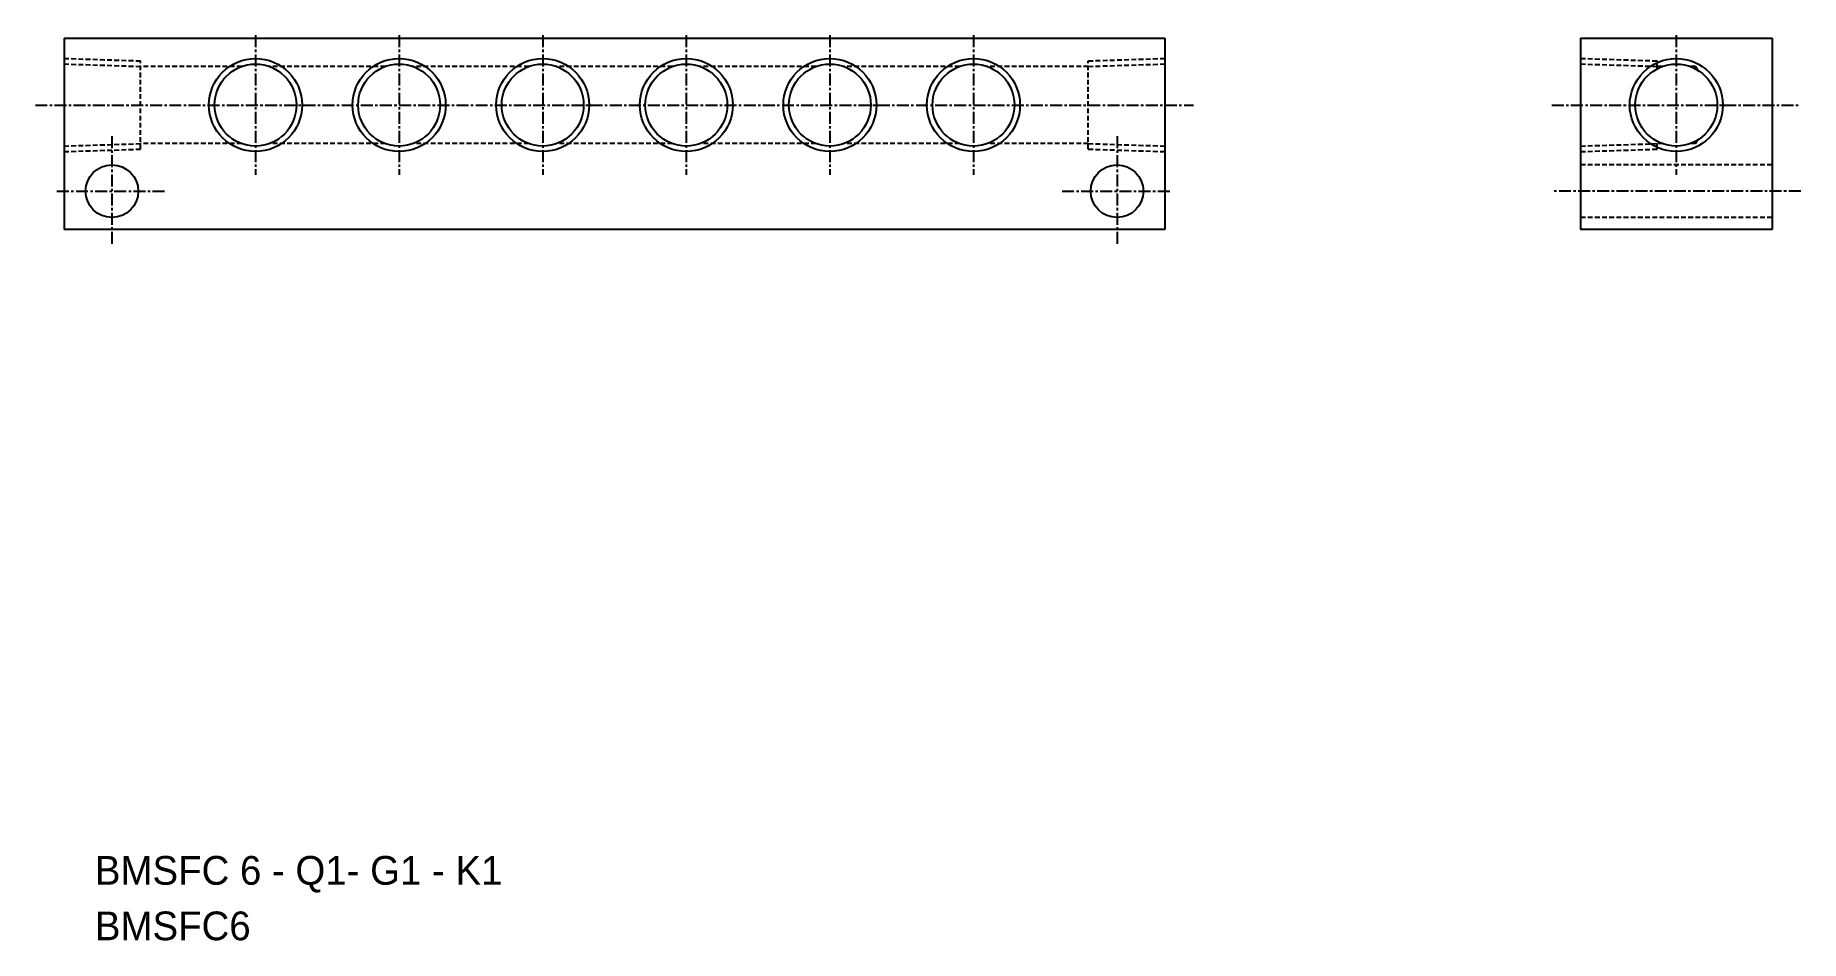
# Model space of a CAD drawing. Extents: x 532 to 717, y 716 to 811.
import ezdxf

# ---------------------------------------------------------------- set-up
doc = ezdxf.new("R2010")
doc.units = 0
doc.linetypes.add('CENTER', pattern=[2, 1.25, -0.25, 0.25, -0.25])
doc.linetypes.add('DASHED', pattern=[0.75, 0.5, -0.25])
doc.layers.get('0').update_dxf_attribs({"linetype": 'CONTINUOUS'})
doc.layers.add('CENTER', color=1, linetype='CENTER')

msp = doc.modelspace()

# ---------------------------------------------------------------- linework, layer by layer
at = {"color": 7, "linetype": 'CONTINUOUS'}
for p, q in [((535.44, 810.55), (650.44, 810.55)), ((535.44, 810.55), (535.44, 790.55)), ((650.44, 810.55), (650.44, 790.55)), ((693.86, 810.55), (693.86, 790.55)), ((693.86, 810.55), (713.86, 810.55)), ((713.86, 810.55), (713.86, 790.55)), ((650.44, 790.55), (535.44, 790.55)), ((713.86, 790.55), (693.86, 790.55))]:
    msp.add_line(p, q, dxfattribs=at)
at = {"color": 3, "linetype": 'DASHED'}
for p, q in [((535.44, 808.42), (543.44, 808.17)), ((535.44, 807.84), (543.44, 807.59)), ((543.44, 798.94), (543.44, 808.17)), ((642.44, 808.17), (650.44, 808.42)), ((642.44, 798.94), (642.44, 808.17)), ((642.44, 807.59), (650.44, 807.84)), ((693.86, 808.42), (701.86, 808.17)), ((693.86, 807.84), (701.86, 807.59)), ((701.86, 807.34), (701.86, 808.17)), ((553.99, 807.59), (543.44, 807.59)), ((568.99, 807.59), (556.88, 807.59)), ((583.99, 807.59), (571.88, 807.59)), ((592.94, 807.59), (586.88, 807.59)), ((598.99, 807.59), (592.94, 807.59)), ((613.99, 807.59), (601.88, 807.59)), ((628.99, 807.59), (616.88, 807.59)), ((642.44, 807.59), (631.88, 807.59)), ((702.42, 807.59), (701.86, 807.59)), ((705.86, 807.59), (705.3, 807.59)), ((705.86, 807.59), (706.07, 807.22)), ((705.86, 807.59), (705.86, 807.34)), ((708.14, 803.63), (708.19, 803.55)), ((708.14, 803.47), (708.19, 803.55)), ((535.44, 799.27), (543.44, 799.52)), ((535.44, 798.69), (543.44, 798.94)), ((553.99, 799.52), (543.44, 799.52)), ((568.99, 799.52), (556.88, 799.52)), ((583.99, 799.52), (571.88, 799.52)), ((592.94, 799.52), (586.88, 799.52)), ((598.99, 799.52), (592.94, 799.52)), ((613.99, 799.52), (601.88, 799.52)), ((628.99, 799.52), (616.88, 799.52)), ((642.44, 799.52), (631.88, 799.52)), ((642.44, 799.52), (650.44, 799.27)), ((642.44, 798.94), (650.44, 798.69)), ((693.86, 799.27), (701.86, 799.52)), ((693.86, 798.69), (701.86, 798.94)), ((701.86, 798.94), (701.86, 799.77)), ((702.42, 799.52), (701.86, 799.52)), ((705.86, 799.52), (705.3, 799.52)), ((705.86, 799.52), (706.07, 799.88)), ((705.86, 799.77), (705.86, 799.52)), ((713.86, 797.3), (693.86, 797.3)), ((713.86, 791.8), (693.86, 791.8))]:
    msp.add_line(p, q, dxfattribs=at)
at = {"color": 3, "linetype": 'CONTINUOUS'}
for centre in [(555.44, 803.55), (570.44, 803.55), (585.44, 803.55), (600.44, 803.55), (615.44, 803.55), (630.44, 803.55), (703.86, 803.55)]:
    msp.add_circle(centre, 4.86, dxfattribs=at)
at = {"color": 7, "linetype": 'CONTINUOUS'}
for centre, radius in [((555.44, 803.55), 4.28), ((570.44, 803.55), 4.28), ((585.44, 803.55), 4.28), ((600.44, 803.55), 4.28), ((615.44, 803.55), 4.28), ((630.44, 803.55), 4.28), ((703.86, 803.55), 4.28), ((540.44, 794.55), 2.75), ((645.44, 794.55), 2.75)]:
    msp.add_circle(centre, radius, dxfattribs=at)
at = {"layer": 'CENTER', "color": 1, "linetype": 'CENTER'}
for p, q in [((555.44, 810.84), (555.44, 796.27)), ((570.44, 810.84), (570.44, 796.27)), ((585.44, 810.84), (585.44, 796.27)), ((600.44, 810.84), (600.44, 796.27)), ((615.44, 810.84), (615.44, 796.27)), ((630.44, 810.84), (630.44, 796.27)), ((703.86, 810.84), (703.86, 796.27)), ((532.44, 803.55), (653.44, 803.55)), ((690.86, 803.55), (716.86, 803.55)), ((540.44, 800.3), (540.44, 788.8)), ((645.44, 800.3), (645.44, 788.8)), ((534.69, 794.55), (546.19, 794.55)), ((639.69, 794.55), (651.19, 794.55)), ((716.86, 794.55), (690.86, 794.55))]:
    msp.add_line(p, q, dxfattribs=at)

# ---------------------------------------------------------------- texts
at = {"color": 7, "linetype": 'CONTINUOUS'}
for s, p in [('BMSFC 6 - Q1- G1 - K1', (538.66, 722.1)), ('BMSFC6', (538.66, 716.3))]:
    msp.add_text(s, height=3, dxfattribs=at).set_placement(p)

doc.saveas('drawing.dxf')
